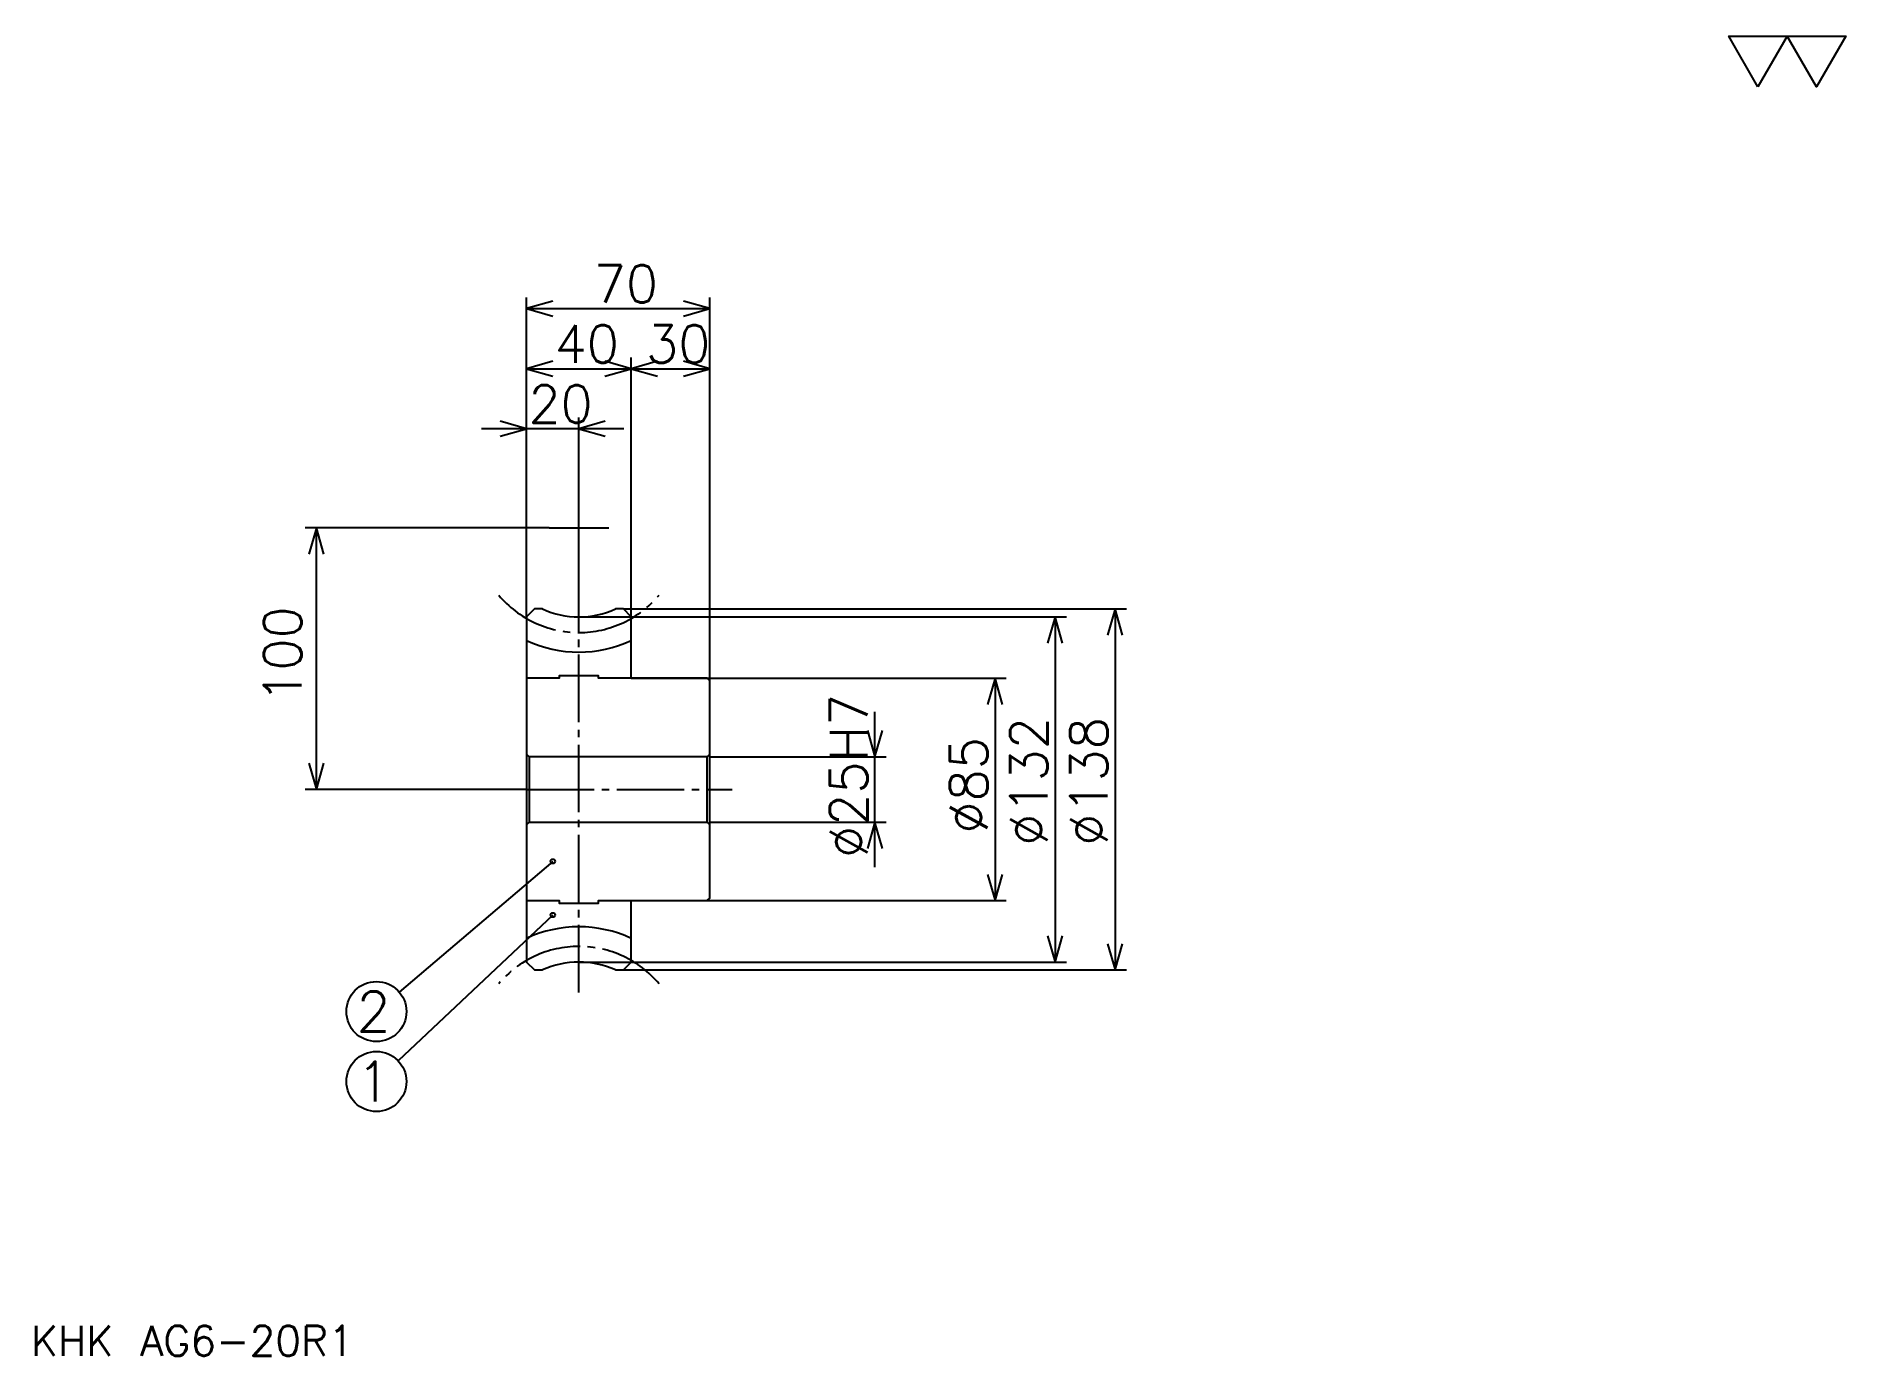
# Model space of a CAD drawing. Extents: x 31 to 722, y 32 to 536.
import ezdxf

# ---------------------------------------------------------------- set-up
doc = ezdxf.new("R2010")
doc.units = 0
doc.linetypes.add('DASHDOT', pattern=[34.444443, 25.833333, -2.87037, 2.87037, -2.87037])
doc.layers.get('0').update_dxf_attribs({"linetype": 'CONTINUOUS'})
doc.layers.add('DASHDOT', color=6, linetype='DASHDOT')
doc.styles.add('KANJI', font='TXT', dxfattribs={"bigfont": 'BIGFONT'})

msp = doc.modelspace()

# ---------------------------------------------------------------- linework, layer by layer
at = {"color": 5}
for p, q in [((218.148163, 317.087952), (218.148163, 436.208344)), ((288.148163, 317.087952), (288.148163, 436.208344)), ((218.148163, 431.902771), (288.148163, 431.902771)), ((218.148163, 408.939819), (258.148163, 408.939819)), ((258.148163, 317.087952), (258.148163, 413.245361)), ((258.148163, 408.939819), (288.148163, 408.939819)), ((238.148163, 314.087952), (238.148163, 390.28241)), ((255.370392, 385.976868), (200.925934, 385.976868)), ((226.759277, 348.087952), (133.472244, 348.087952)), ((137.777802, 248.087967), (137.777802, 348.087952)), ((218.148163, 314.087952), (218.148163, 317.087952)), ((238.148163, 314.087952), (288.148163, 314.087952)), ((255.148163, 317.087952), (288.148163, 317.087952)), ((258.148163, 314.087952), (258.148163, 317.087952)), ((288.148163, 317.087952), (447.453735, 317.087952)), ((288.148163, 289.587952), (288.148163, 317.087952)), ((288.148163, 314.087952), (424.490753, 314.087952)), ((420.185181, 314.087952), (420.185181, 182.087967)), ((443.148163, 317.087952), (443.148163, 179.087967)), ((258.148163, 290.587952), (288.148163, 290.587952)), ((288.148163, 290.587952), (401.527771, 290.587952)), ((397.222229, 290.587952), (397.222229, 205.587967)), ((351.296326, 218.365753), (351.296326, 277.810181)), ((288.148163, 260.587952), (355.601868, 260.587952)), ((218.148163, 248.087967), (133.472229, 248.087967)), ((288.148163, 235.587967), (355.601868, 235.587967)), ((228.148163, 220.587967), (169.481842, 170.624878)), ((258.148163, 205.587967), (288.148163, 205.587967)), ((288.148163, 205.587967), (401.527771, 205.587967)), ((228.148163, 200.087967), (169.088257, 144.313675)), ((238.148163, 182.087967), (288.148163, 182.087967)), ((288.148163, 182.087967), (424.490753, 182.087967)), ((255.148163, 179.087967), (288.148163, 179.087967)), ((288.148163, 179.087967), (447.453735, 179.087967))]:
    msp.add_line(p, q, dxfattribs=at)
at = {"color": 4}
for p, q in [((288.148163, 261.587952), (287.148163, 260.587952)), ((218.148163, 234.587967), (219.148163, 235.587967)), ((288.148163, 234.587967), (287.148163, 235.587967))]:
    msp.add_line(p, q, dxfattribs=at)
at = {"color": 7}
msp.add_lwpolyline([(688.888916, 516.666687), (677.694458, 536.070374), (722.472229, 536.070374), (711.277832, 516.666687), (700.083374, 536.070374), (688.888916, 516.666687)], dxfattribs=at)
at = {"color": 5}
for points in [[(228.194458, 434.773163), (218.148163, 431.902771), (228.194458, 429.03241)], [(278.101868, 429.03241), (288.148163, 431.902771), (278.101868, 434.773163)], [(228.194458, 411.810181), (218.148163, 408.939819), (228.194458, 406.069458)], [(248.101868, 406.069458), (258.148163, 408.939819), (248.101868, 411.810181)], [(268.194458, 411.810181), (258.148163, 408.939819), (268.194458, 406.069458)], [(278.101868, 406.069458), (288.148163, 408.939819), (278.101868, 411.810181)], [(208.101868, 383.106476), (218.148163, 385.976868), (208.101868, 388.847229)], [(248.194458, 388.847229), (238.148163, 385.976868), (248.194458, 383.106476)], [(140.648163, 338.041687), (137.777802, 348.087952), (134.907425, 338.041687)], [(423.055573, 304.041687), (420.185181, 314.087952), (417.314819, 304.041687)], [(446.018555, 307.041687), (443.148163, 317.087952), (440.277771, 307.041687)], [(400.09259, 280.541687), (397.222229, 290.587952), (394.351868, 280.541687)], [(348.425934, 270.634277), (351.296326, 260.587952), (354.166687, 270.634277)], [(134.907425, 258.134277), (137.777802, 248.087967), (140.648163, 258.134277)], [(354.166687, 225.541672), (351.296326, 235.587967), (348.425934, 225.541672)], [(394.351868, 215.634262), (397.222229, 205.587967), (400.09259, 215.634262)], [(417.314819, 192.134262), (420.185181, 182.087967), (423.055573, 192.134262)], [(440.277771, 189.134262), (443.148163, 179.087967), (446.018555, 189.134262)]]:
    msp.add_lwpolyline(points, dxfattribs=at)
at = {"color": 4}
for points in [[(224.183929, 317.087952), (221.148163, 317.087952), (218.148163, 314.087952), (218.148163, 234.587967)], [(258.148163, 290.587952), (258.148163, 314.087952), (255.148163, 317.087952), (252.112396, 317.087952)], [(258.148163, 290.587952), (245.648163, 290.587952), (245.648163, 291.587952), (230.648163, 291.587952), (230.648163, 290.587952), (218.148163, 290.587952)], [(258.148163, 205.587967), (287.148163, 205.587967), (288.148163, 206.587967), (288.148163, 289.587952), (287.148163, 290.587952), (258.148163, 290.587952)], [(218.148163, 261.587952), (219.148163, 260.587952), (219.148163, 235.587967), (287.148163, 235.587967), (287.148163, 260.587952), (219.148163, 260.587952)], [(218.148163, 234.587967), (218.148163, 182.087967), (221.148163, 179.087967), (224.183929, 179.087967)], [(218.148163, 205.587967), (230.648163, 205.587967), (230.648163, 204.587967), (245.648163, 204.587967), (245.648163, 205.587967), (258.148163, 205.587967)], [(252.112396, 179.087967), (255.148163, 179.087967), (258.148163, 182.087967), (258.148163, 205.587967)]]:
    msp.add_lwpolyline(points, dxfattribs=at)
at = {"color": 5}
for centre, radius in [((228.148163, 220.587967), 0.861111), ((228.148163, 200.087967), 0.861111), ((160.740753, 163.180557), 11.481481), ((160.740753, 136.430557), 11.481481)]:
    msp.add_circle(centre, radius, dxfattribs=at)
at = {"color": 4}
for centre, radius, start, end in [((238.148163, 348.087952), 34, 245.750371881, 294.249630423), ((238.148163, 348.087952), 47.5, 245.098938156, 294.901061844), ((238.148163, 148.087967), 47.5, 65.098938156, 114.901061844), ((238.148163, 148.087967), 34, 65.750369577, 114.249628119)]:
    msp.add_arc(centre, radius, start, end, dxfattribs=at)
at = {"layer": 'DASHDOT', "color": 7}
for p, q in [((238.148163, 170.476852), (238.148163, 356.699097)), ((226.759277, 348.087952), (249.537048, 348.087952)), ((218.148163, 248.087967), (296.759277, 248.087967))]:
    msp.add_line(p, q, dxfattribs=at)
for centre, start, end in [((238.148163, 348.087952), 219.999998481, 320.000001519), ((238.148163, 148.087967), 39.999998481, 140.000001519)]:
    msp.add_arc(centre, 40, start, end, dxfattribs=at)

# ---------------------------------------------------------------- texts
at = {"color": 7, "style": 'KANJI'}
for s, height, p in [('70', 14.351852, (243.819458, 434.199097)), ('40', 14.351852, (228.819458, 411.236115)), ('30', 14.351852, (263.819458, 411.236115)), ('20', 14.351852, (218.819458, 388.273132)), ('2', 15.308642, (153.086426, 155.526245)), ('1', 15.308642, (153.086426, 128.776245)), ('KHK AG6-20R1', 11.481481, (28.703703, 31.574074))]:
    msp.add_text(s, height=height, dxfattribs=at).set_placement(p)
for s, p in [('100', (132.037048, 281.224548)), ('%%c25H7', (348.425934, 221.895844)), ('%%c132', (417.314819, 226.560181)), ('%%c138', (440.277771, 226.560181)), ('%%c85', (394.351868, 231.224548))]:
    msp.add_text(s, height=14.351852, rotation=90, dxfattribs=at).set_placement(p)

doc.saveas('drawing.dxf')
